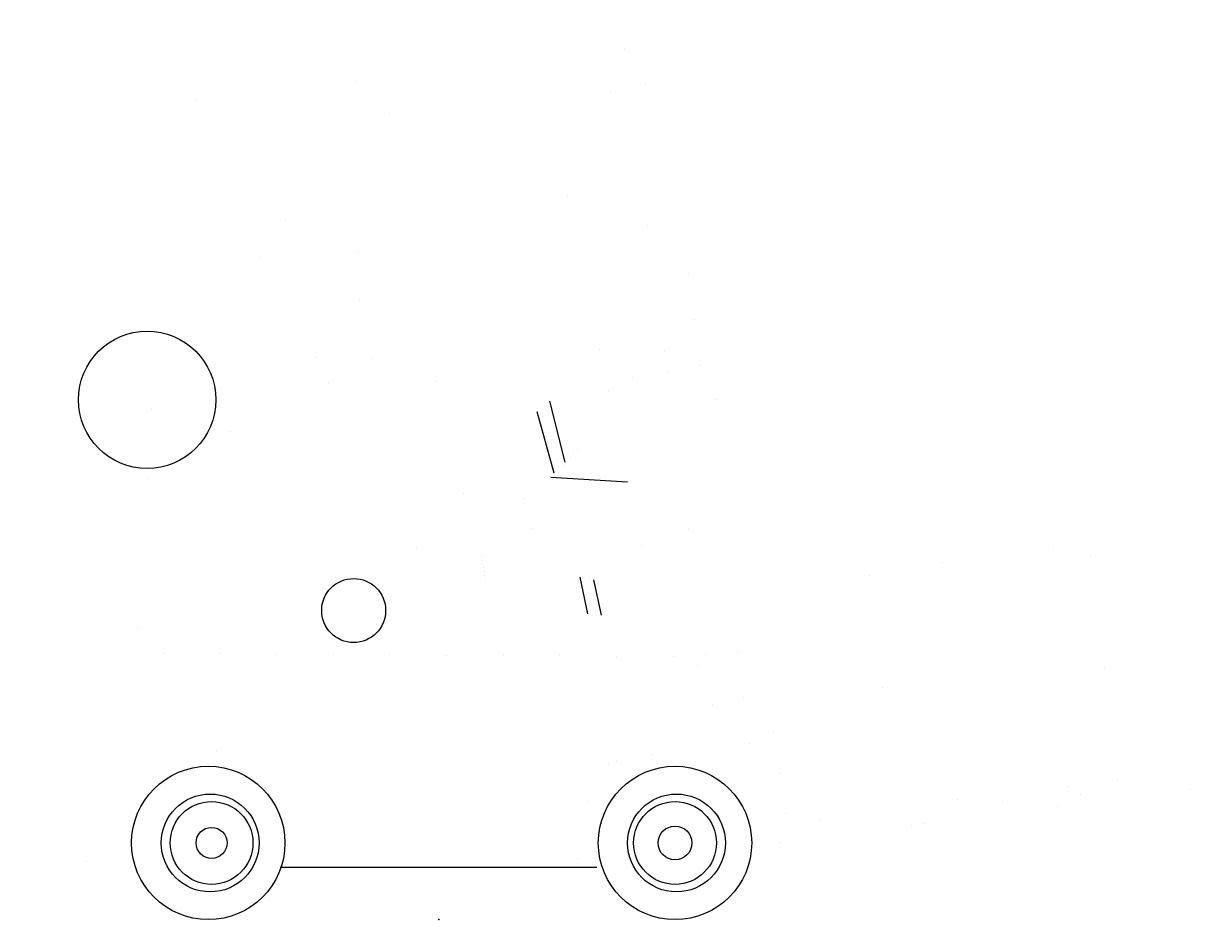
# Model space of a CAD drawing. Extents: x 61186 to 63669, y 54221 to 56126.
import ezdxf

# ---------------------------------------------------------------- set-up
doc = ezdxf.new("R2010")
doc.units = 0
doc.header["$LTSCALE"] = 32258
doc.header["$MEASUREMENT"] = 0
doc.layers.get('0').update_dxf_attribs({"linetype": 'CONTINUOUS'})

msp = doc.modelspace()

# ---------------------------------------------------------------- linework, layer by layer
at = {"linetype": 'CONTINUOUS'}
for p, q in [((62304.449, 55323.375), (62337.449, 55193.375)), ((62314.449, 55170.375), (62278.449, 55300.375)), ((62470.449, 55151.375), (62307.449, 55161.375)), ((62369.449, 54949.375), (62385.449, 54871.375)), ((62398.449, 54943.375), (62414.449, 54868.375)), ((62405.449, 54332.375), (61732.449, 54332.375))]:
    msp.add_line(p, q, dxfattribs=at)
at = {"linetype": 'CONTINUOUS', "const_width": 0.002, "flags": 128}
for points in [[(62727.449, 54338.375), (62763.449, 54345.375), (62529.449, 56126.375), (62457.449, 56116.375), (62672.449, 54514.375)], [(62606.449, 54793.375), (62349.449, 55999.375), (62372.449, 55999.375), (62395.449, 56028.375), (62395.449, 56057.375), (61612.449, 56057.375), (61557.449, 56047.375), (61518.449, 56014.375), (61492.449, 55965.375), (61485.449, 55923.375), (61449.449, 55091.375)], [(62512.449, 56025.375), (62512.449, 55996.375), (62405.449, 55973.375), (62405.449, 56009.375), (62509.449, 56019.375)], [(62548.449, 54790.375), (62291.449, 55999.375), (61618.449, 56006.375), (61589.449, 55999.375), (61563.449, 55979.375), (61543.449, 55950.375), (61504.449, 55092.375)], [(61778.449, 55772.375), (61771.449, 55808.375), (61778.449, 55854.375), (61762.449, 55870.375), (61772.449, 55906.375), (61795.449, 55919.375), (61805.449, 55935.375), (61821.449, 55928.375), (61828.449, 55948.375), (61861.449, 55961.375), (61903.449, 55961.375), (61923.449, 55941.375), (61962.449, 55941.375), (61969.449, 55925.375), (61992.449, 55915.375), (61992.449, 55902.375), (61999.449, 55892.375), (61999.449, 55869.375), (61973.449, 55876.375), (61957.449, 55883.375), (61934.449, 55883.375), (61941.449, 55863.375), (61915.449, 55837.375), (61905.449, 55821.375), (61885.449, 55805.375), (61878.449, 55825.375), (61858.449, 55832.375)], [(61986.449, 55869.375), (61993.449, 55830.375), (61983.449, 55810.375), (61996.449, 55784.375), (61976.449, 55768.375), (61983.449, 55755.375), (61970.449, 55748.375), (61970.449, 55735.375), (61957.449, 55715.375), (61918.449, 55715.375), (61889.449, 55715.375), (61873.449, 55695.375)], [(61862.449, 55824.375), (61829.449, 55791.375), (61842.449, 55755.375), (61826.449, 55748.375)], [(61973.449, 55830.375), (61953.449, 55840.375), (61946.449, 55827.375)], [(61781.449, 55768.375), (61752.449, 55745.375), (61752.449, 55716.375), (61710.449, 55670.375), (61690.449, 55631.375), (61683.449, 55598.375), (61683.449, 55556.375), (61673.449, 55510.375), (61666.449, 55474.375), (61666.449, 55422.375)], [(61778.449, 55768.375), (61791.449, 55758.375), (61827.449, 55758.375), (61853.449, 55722.375), (61853.449, 55709.375), (61895.449, 55676.375), (61888.449, 55647.375), (61917.449, 55627.375), (61894.449, 55568.375), (61933.449, 55392.375), (61959.449, 55382.375), (61988.449, 55382.375), (62017.449, 55369.375), (62082.449, 55362.375), (62105.449, 55362.375), (62118.449, 55355.375), (62131.449, 55355.375), (62144.449, 55355.375), (62164.449, 55362.375), (62184.449, 55352.375), (62236.449, 55368.375), (62262.449, 55368.375), (62282.449, 55352.375)], [(62278.449, 55300.375), (62236.449, 55290.375), (62216.449, 55290.375), (62183.449, 55310.375), (62160.449, 55303.375), (62131.449, 55296.375), (62108.449, 55296.375), (62082.449, 55296.375), (62046.449, 55289.375), (61909.449, 55282.375), (61876.449, 55305.375), (61856.449, 55321.375), (61849.449, 55344.375), (61829.449, 55367.375), (61777.449, 55494.375)], [(61999.449, 55095.375), (61999.449, 55124.375), (61999.449, 55147.375), (61973.449, 55160.375), (61944.449, 55160.375), (61902.449, 55160.375), (61730.449, 55147.375), (61710.449, 55147.375), (61697.449, 55167.375), (61697.449, 55193.375), (61697.449, 55261.375), (61690.449, 55320.375), (61683.449, 55379.375), (61663.449, 55425.375), (61647.449, 55445.375), (61631.449, 55452.375), (61611.449, 55452.375), (61637.449, 55107.375)], [(62307.449, 55330.375), (62411.449, 55353.375), (62418.449, 55369.375), (62405.449, 55382.375), (62285.449, 55353.375)], [(62590.449, 55388.375), (62590.449, 55359.375), (62476.449, 55339.375), (62476.449, 55372.375), (62583.449, 55388.375)], [(62642.449, 55323.375), (62681.449, 55330.375), (62808.449, 54426.375), (63669.449, 54511.375), (63669.449, 54498.375), (62756.449, 54381.375)], [(62158.449, 55300.375), (62207.449, 55264.375), (62220.449, 55244.375), (62220.449, 55224.375), (62220.449, 55208.375), (62246.449, 55140.375), (62266.449, 55049.375), (62315.449, 54922.375), (62195.449, 54863.375), (62169.449, 54941.375), (62159.449, 54996.375), (62133.449, 55038.375), (62133.449, 55084.375), (62133.449, 55123.375), (62104.449, 55133.375), (62120.449, 55159.375), (62120.449, 55175.375), (62000.449, 55142.375)], [(62457.449, 55190.375), (62369.449, 55226.375), (62336.449, 55190.375), (62310.449, 55161.375), (62343.449, 54959.375), (62434.449, 54936.375), (62434.449, 54790.375)], [(61449.449, 55173.375), (61319.449, 55173.375), (61303.449, 55163.375), (61303.449, 55150.375), (61313.449, 55140.375), (61446.449, 55140.375)], [(61514.449, 55173.375), (61589.449, 55173.375), (61605.449, 55163.375), (61605.449, 55147.375), (61582.449, 55140.375), (61510.449, 55140.375)], [(61433.449, 55095.375), (61238.449, 55095.375), (61215.449, 55095.375), (61199.449, 55082.375), (61186.449, 55053.375), (61186.449, 54965.375), (61199.449, 54945.375), (61212.449, 54929.375), (61232.449, 54929.375), (61232.449, 54714.375), (61209.449, 54714.375), (61196.449, 54701.375), (61186.449, 54678.375), (61186.449, 54382.375), (61186.449, 54362.375), (61199.449, 54346.375), (61225.449, 54339.375), (61423.449, 54339.375)], [(62086.449, 54793.375), (61998.449, 55092.375), (61432.449, 55092.375), (61425.449, 54582.375)], [(61700.449, 55063.375), (61466.449, 55063.375), (61466.449, 54923.375), (61700.449, 54923.375), (61700.449, 55063.375)], [(63044.449, 54460.375), (63512.849, 54517.875), (63451.449, 55018.075), (62983.049, 54960.575), (63044.449, 54460.375)], [(62301.449, 54910.375), (62321.449, 54890.375), (62344.449, 54867.375), (62370.449, 54860.375), (62406.449, 54860.375), (62442.449, 54860.375)], [(62236.449, 54787.375), (62216.449, 54826.375), (62216.449, 54865.375)], [(62441.449, 54819.375), (62366.449, 54793.375), (62327.449, 54803.375), (62294.449, 54803.375), (62294.449, 54787.375)], [(62668.449, 54510.375), (62616.449, 54780.375), (61426.449, 54787.375)], [(61553.449, 54757.375), (61455.449, 54757.375), (61455.449, 54718.375), (61556.449, 54718.375), (61556.449, 54757.375)], [(62408.449, 54757.375), (62301.449, 54757.375), (62301.449, 54715.375), (62408.449, 54715.375), (62408.449, 54757.375)], [(61797.449, 54335.375), (61745.449, 54530.375), (61738.449, 54553.375), (61725.449, 54566.375), (61702.449, 54576.375), (61679.449, 54576.375), (61435.449, 54583.375), (61409.449, 54576.375), (61383.449, 54563.375), (61373.449, 54537.375), (61366.449, 54511.375), (61320.449, 54342.375)], [(62658.449, 54595.375), (62447.449, 54559.375), (62424.449, 54549.375), (62404.449, 54529.375), (62394.449, 54503.375), (62361.449, 54334.375)]]:
    msp.add_lwpolyline(points, dxfattribs=at)
at = {"linetype": 'CONTINUOUS'}
for centre, radius in [((61449.449, 55326.375), 146), ((61888.449, 54878.375), 68), ((61579.449, 54384.375), 163), ((62571.449, 54384.375), 163), ((61583.449, 54384.375), 104), ((62574.449, 54384.375), 104), ((61586.449, 54384.375), 88), ((62571.449, 54384.375), 88), ((61586.449, 54384.375), 33), ((62571.449, 54384.375), 36)]:
    msp.add_circle(centre, radius, dxfattribs=at)
msp.add_point((62069.297, 54221.834), dxfattribs=at)

doc.saveas('drawing.dxf')
